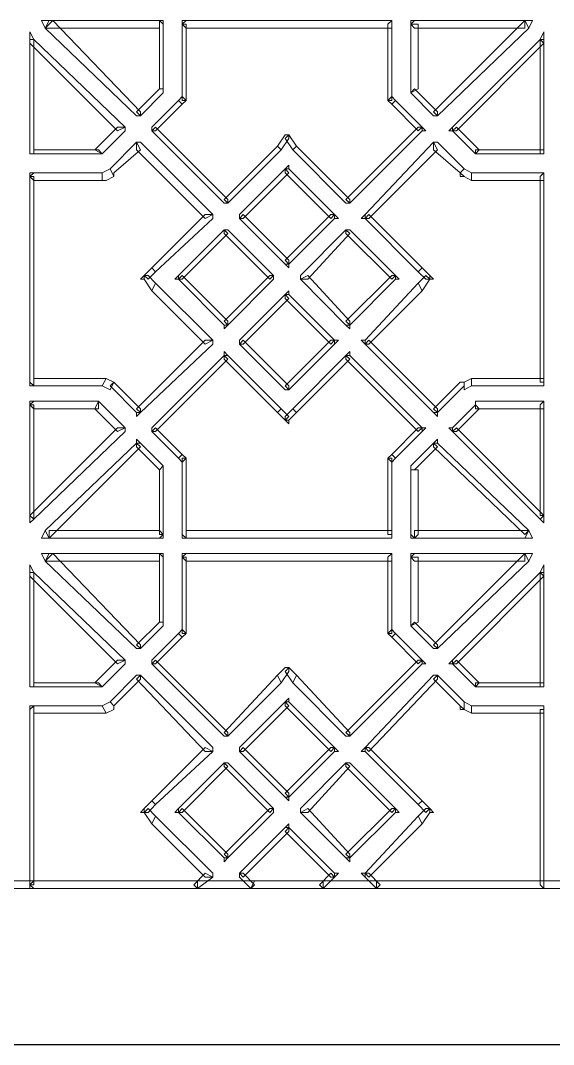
# Model space of a CAD drawing. Extents: x -66030 to 95157, y -13132 to 45879.
# Drawn here: x 77701 to 78248, y 39315 to 40366 of the extents above; entities that cross this region are included whole.
import ezdxf

# ---------------------------------------------------------------- set-up
doc = ezdxf.new("R2010")
doc.units = 0
doc.header["$LTSCALE"] = 100
doc.header["$MEASUREMENT"] = 0
doc.layers.get('0').update_dxf_attribs({"linetype": 'CONTINUOUS'})
doc.layers.add('3', color=11, linetype='CONTINUOUS')

msp = doc.modelspace()

# ---------------------------------------------------------------- linework, layer by layer
at = {"lineweight": 0}
for points in [[(77726.9, 40358.2), (77730.8, 40358.2), (77844, 40358.2), (77844, 40366), (77730.8, 40366), (77726.9, 40358.2), (77730.8, 40366), (77722.9, 40366), (77726.9, 40358.2)], [(77824.5, 40268.3), (77824.5, 40272.2), (77734.7, 40366), (77726.9, 40358.2), (77820.6, 40268.3), (77824.5, 40268.3), (77820.6, 40268.3), (77820.6, 40268.3), (77824.5, 40268.3)], [(77844, 40366), (77844, 40362.1), (77844, 40295.7), (77847.9, 40295.7), (77847.9, 40362.1), (77844, 40366), (77847.9, 40362.1), (77847.9, 40366), (77844, 40366)], [(77867.5, 40362.1), (77871.4, 40358.2), (78082.3, 40358.2), (78082.3, 40366), (77871.4, 40366), (77867.5, 40362.1), (77871.4, 40366), (77867.5, 40366), (77867.5, 40362.1)], [(77871.4, 40284), (77871.4, 40284), (77871.4, 40362.1), (77867.5, 40362.1), (77867.5, 40284), (77871.4, 40284), (77871.4, 40284), (77871.4, 40284), (77871.4, 40284)], [(78082.3, 40366), (78078.4, 40362.1), (78078.4, 40284), (78082.3, 40284), (78082.3, 40362.1), (78082.3, 40366), (78082.3, 40362.1), (78082.3, 40366), (78082.3, 40366)], [(78101.8, 40362.1), (78105.7, 40358.2), (78219, 40358.2), (78219, 40366), (78105.7, 40366), (78101.8, 40362.1), (78105.7, 40366), (78101.8, 40366), (78101.8, 40362.1)], [(78101.8, 40291.8), (78109.6, 40295.7), (78109.6, 40362.1), (78101.8, 40362.1), (78101.8, 40295.7), (78101.8, 40291.8), (78101.8, 40295.7), (78101.8, 40291.8), (78101.8, 40291.8)], [(78219, 40366), (78219, 40366), (78125.3, 40272.2), (78129.2, 40268.3), (78222.9, 40358.2), (78219, 40366), (78222.9, 40358.2), (78226.8, 40366), (78219, 40366)], [(77711.2, 40346.5), (77711.2, 40342.6), (77801.1, 40252.7), (77808.9, 40256.6), (77715.1, 40346.5), (77711.2, 40346.5), (77715.1, 40346.5), (77711.2, 40354.3), (77711.2, 40346.5)], [(78234.6, 40346.5), (78234.6, 40346.5), (78234.6, 40229.3), (78238.5, 40229.3), (78238.5, 40346.5), (78234.6, 40346.5), (78238.5, 40346.5), (78238.5, 40354.3), (78234.6, 40346.5)], [(77715.1, 40229.3), (77715.1, 40229.3), (77715.1, 40346.5), (77711.2, 40346.5), (77711.2, 40229.3), (77715.1, 40229.3), (77711.2, 40229.3), (77711.2, 40229.3), (77715.1, 40229.3)], [(78144.8, 40252.7), (78148.7, 40252.7), (78238.5, 40342.6), (78234.6, 40346.5), (78144.8, 40256.6), (78144.8, 40252.7), (78144.8, 40256.6), (78140.9, 40252.7), (78144.8, 40252.7)], [(77847.9, 40295.7), (77844, 40295.7), (77820.6, 40272.2), (77824.5, 40268.3), (77847.9, 40291.8), (77847.9, 40295.7), (77847.9, 40291.8), (77847.9, 40291.8), (77847.9, 40295.7)], [(78129.2, 40268.3), (78129.2, 40272.2), (78105.7, 40295.7), (78101.8, 40291.8), (78125.3, 40268.3), (78129.2, 40268.3), (78125.3, 40268.3), (78129.2, 40268.3), (78129.2, 40268.3)], [(77863.6, 40284), (77867.5, 40280.1), (77871.4, 40284), (77867.5, 40287.9), (77863.6, 40284), (77863.6, 40284), (77867.5, 40280.1), (77867.5, 40280.1), (77867.5, 40280.1)], [(78078.4, 40284), (78078.4, 40284), (78082.3, 40280.1), (78086.2, 40284), (78082.3, 40287.9), (78078.4, 40284), (78078.4, 40284), (78078.4, 40284), (78078.4, 40284)], [(77836.2, 40252.7), (77840.1, 40252.7), (77867.5, 40280.1), (77863.6, 40284), (77836.2, 40256.6), (77836.2, 40252.7), (77836.2, 40256.6), (77836.2, 40252.7), (77836.2, 40252.7)], [(78086.2, 40284), (78082.3, 40280.1), (78109.6, 40252.7), (78113.5, 40256.6), (78086.2, 40284), (78086.2, 40284), (78082.3, 40280.1), (78082.3, 40280.1), (78082.3, 40280.1)], [(77808.9, 40256.6), (77801.1, 40256.6), (77777.6, 40233.2), (77785.4, 40229.3), (77808.9, 40252.7), (77808.9, 40256.6), (77808.9, 40252.7), (77808.9, 40252.7), (77808.9, 40256.6)], [(77914.3, 40178.5), (77914.3, 40182.4), (77840.1, 40256.6), (77836.2, 40252.7), (77910.4, 40178.5), (77914.3, 40178.5), (77910.4, 40178.5), (77910.4, 40178.5), (77914.3, 40178.5)], [(78113.5, 40256.6), (78109.6, 40256.6), (78035.4, 40182.4), (78039.3, 40178.5), (78113.5, 40252.7), (78113.5, 40256.6), (78113.5, 40252.7), (78117.4, 40252.7), (78113.5, 40256.6)], [(78168.2, 40229.3), (78172.1, 40233.2), (78148.7, 40256.6), (78144.8, 40252.7), (78168.2, 40229.3), (78168.2, 40229.3), (78168.2, 40229.3), (78168.2, 40229.3), (78168.2, 40229.3)], [(77976.8, 40248.8), (77972.9, 40248.8), (77965.1, 40237.1), (77969, 40233.2), (77976.8, 40244.9), (77976.8, 40248.8), (77976.8, 40248.8), (77976.8, 40248.8), (77972.9, 40248.8)], [(77980.7, 40233.2), (77984.6, 40237.1), (77976.8, 40248.8), (77972.9, 40244.9), (77980.7, 40233.2), (77980.7, 40233.2), (77984.6, 40237.1), (77984.6, 40237.1), (77984.6, 40237.1)], [(77785.4, 40229.3), (77781.5, 40233.2), (77715.1, 40233.2), (77715.1, 40229.3), (77781.5, 40229.3), (77785.4, 40229.3), (77781.5, 40229.3), (77781.5, 40229.3), (77785.4, 40229.3)], [(77797.2, 40205.8), (77797.2, 40209.8), (77824.5, 40233.2), (77820.6, 40241), (77793.3, 40213.7), (77797.2, 40205.8), (77797.2, 40205.8), (77797.2, 40205.8), (77797.2, 40209.8)], [(77820.6, 40241), (77820.6, 40233.2), (77890.9, 40162.9), (77898.7, 40166.8), (77824.5, 40241), (77820.6, 40241), (77824.5, 40241), (77820.6, 40241), (77820.6, 40241)], [(77969, 40233.2), (77965.1, 40237.1), (77910.4, 40182.4), (77914.3, 40178.5), (77969, 40233.2), (77969, 40233.2), (77965.1, 40237.1), (77965.1, 40237.1), (77965.1, 40237.1)], [(78039.3, 40178.5), (78039.3, 40182.4), (77984.6, 40237.1), (77980.7, 40233.2), (78035.4, 40178.5), (78039.3, 40178.5), (78035.4, 40178.5), (78039.3, 40178.5), (78039.3, 40178.5)], [(78055, 40162.9), (78058.9, 40162.9), (78129.2, 40233.2), (78125.3, 40241), (78055, 40166.8), (78055, 40162.9), (78055, 40166.8), (78051, 40162.9), (78055, 40162.9)], [(78125.3, 40241), (78125.3, 40233.2), (78152.6, 40209.8), (78156.5, 40213.7), (78129.2, 40241), (78125.3, 40241), (78129.2, 40241), (78129.2, 40241), (78125.3, 40241)], [(78238.5, 40229.3), (78238.5, 40233.2), (78168.2, 40233.2), (78168.2, 40229.3), (78238.5, 40229.3), (78238.5, 40229.3), (78238.5, 40229.3), (78238.5, 40229.3), (78238.5, 40229.3)], [(77785.4, 40201.9), (77789.3, 40201.9), (77797.2, 40205.8), (77793.3, 40213.7), (77785.4, 40209.8), (77785.4, 40201.9), (77785.4, 40201.9), (77785.4, 40201.9), (77789.3, 40201.9)], [(77926.1, 40162.9), (77930, 40162.9), (77976.8, 40209.8), (77972.9, 40213.7), (77926.1, 40166.8), (77926.1, 40162.9), (77926.1, 40166.8), (77926.1, 40162.9), (77926.1, 40162.9)], [(77972.9, 40213.7), (77972.9, 40209.8), (78019.8, 40162.9), (78023.7, 40166.8), (77976.8, 40213.7), (77972.9, 40213.7), (77976.8, 40213.7), (77976.8, 40217.6), (77972.9, 40213.7)], [(78152.6, 40209.8), (78156.5, 40205.8), (78164.3, 40201.9), (78164.3, 40209.8), (78156.5, 40213.7), (78152.6, 40209.8), (78152.6, 40209.8), (78152.6, 40205.8), (78156.5, 40205.8)], [(77711.2, 40205.8), (77715.1, 40201.9), (77785.4, 40201.9), (77785.4, 40209.8), (77715.1, 40209.8), (77711.2, 40205.8), (77715.1, 40209.8), (77711.2, 40209.8), (77711.2, 40205.8)], [(77715.1, 39991), (77715.1, 39994.9), (77715.1, 40205.8), (77711.2, 40205.8), (77711.2, 39994.9), (77715.1, 39991), (77711.2, 39994.9), (77711.2, 39991), (77715.1, 39991)], [(78164.3, 40201.9), (78164.3, 40201.9), (78238.5, 40201.9), (78238.5, 40209.8), (78164.3, 40209.8), (78164.3, 40201.9), (78164.3, 40201.9), (78164.3, 40201.9), (78164.3, 40201.9)], [(78238.5, 40209.8), (78234.6, 40205.8), (78234.6, 39994.9), (78238.5, 39994.9), (78238.5, 40205.8), (78238.5, 40209.8), (78238.5, 40205.8), (78238.5, 40209.8), (78238.5, 40209.8)], [(77898.7, 40166.8), (77890.9, 40166.8), (77836.2, 40112.1), (77840.1, 40108.2), (77898.7, 40162.9), (77898.7, 40166.8), (77898.7, 40162.9), (77898.7, 40162.9), (77898.7, 40166.8)], [(77976.8, 40116), (77976.8, 40119.9), (77930, 40166.8), (77926.1, 40162.9), (77972.9, 40116), (77976.8, 40116), (77972.9, 40116), (77976.8, 40112.1), (77976.8, 40116)], [(78023.7, 40166.8), (78019.8, 40166.8), (77972.9, 40119.9), (77976.8, 40116), (78023.7, 40162.9), (78023.7, 40166.8), (78023.7, 40162.9), (78027.6, 40162.9), (78023.7, 40166.8)], [(78109.6, 40108.2), (78113.5, 40112.1), (78058.9, 40166.8), (78055, 40162.9), (78109.6, 40108.2), (78109.6, 40108.2), (78113.5, 40112.1), (78113.5, 40112.1), (78113.5, 40112.1)], [(77863.6, 40100.4), (77867.5, 40100.4), (77914.3, 40147.3), (77910.4, 40151.2), (77863.6, 40104.3), (77863.6, 40100.4), (77863.6, 40104.3), (77859.7, 40100.4), (77863.6, 40100.4)], [(77910.4, 40151.2), (77910.4, 40147.3), (77957.3, 40100.4), (77961.2, 40104.3), (77914.3, 40151.2), (77910.4, 40151.2), (77914.3, 40151.2), (77910.4, 40151.2), (77910.4, 40151.2)], [(77988.6, 40100.4), (77996.4, 40100.4), (78039.3, 40147.3), (78035.4, 40151.2), (77988.6, 40104.3), (77988.6, 40100.4), (77988.6, 40104.3), (77988.6, 40100.4), (77988.6, 40100.4)], [(78035.4, 40151.2), (78035.4, 40147.3), (78082.3, 40100.4), (78086.2, 40104.3), (78039.3, 40151.2), (78035.4, 40151.2), (78039.3, 40151.2), (78039.3, 40151.2), (78035.4, 40151.2)], [(77840.1, 40108.2), (77836.2, 40112.1), (77828.4, 40104.3), (77832.3, 40100.4), (77840.1, 40108.2), (77840.1, 40108.2), (77836.2, 40112.1), (77836.2, 40112.1), (77836.2, 40112.1)], [(78121.4, 40100.4), (78121.4, 40104.3), (78113.5, 40112.1), (78109.6, 40108.2), (78117.4, 40100.4), (78121.4, 40100.4), (78121.4, 40100.4), (78125.3, 40100.4), (78121.4, 40104.3)], [(77828.4, 40104.3), (77828.4, 40100.4), (77836.2, 40088.7), (77840.1, 40096.5), (77832.3, 40104.3), (77828.4, 40104.3), (77828.4, 40104.3), (77824.5, 40100.4), (77828.4, 40100.4)], [(77840.1, 40096.5), (77836.2, 40088.7), (77890.9, 40034), (77898.7, 40037.9), (77840.1, 40096.5), (77840.1, 40096.5), (77836.2, 40088.7), (77836.2, 40088.7), (77836.2, 40088.7)], [(77914.3, 40053.5), (77914.3, 40057.4), (77867.5, 40104.3), (77863.6, 40100.4), (77910.4, 40053.5), (77914.3, 40053.5), (77910.4, 40053.5), (77910.4, 40049.6), (77914.3, 40053.5)], [(77961.2, 40104.3), (77957.3, 40104.3), (77910.4, 40057.4), (77914.3, 40053.5), (77961.2, 40100.4), (77961.2, 40104.3), (77961.2, 40100.4), (77961.2, 40100.4), (77961.2, 40104.3)], [(78039.3, 40053.5), (78039.3, 40057.4), (77996.4, 40104.3), (77988.6, 40100.4), (78035.4, 40053.5), (78039.3, 40053.5), (78035.4, 40053.5), (78039.3, 40049.6), (78039.3, 40053.5)], [(78086.2, 40104.3), (78082.3, 40104.3), (78035.4, 40057.4), (78039.3, 40053.5), (78086.2, 40100.4), (78086.2, 40104.3), (78086.2, 40100.4), (78090.1, 40100.4), (78086.2, 40104.3)], [(78055, 40034), (78058.9, 40034), (78113.5, 40088.7), (78109.6, 40096.5), (78055, 40037.9), (78055, 40034), (78055, 40037.9), (78051, 40037.9), (78055, 40034)], [(78109.6, 40096.5), (78113.5, 40088.7), (78121.4, 40100.4), (78117.4, 40104.3), (78109.6, 40096.5), (78109.6, 40096.5), (78113.5, 40088.7), (78113.5, 40088.7), (78113.5, 40088.7)], [(77926.1, 40034), (77930, 40034), (77976.8, 40080.9), (77972.9, 40084.8), (77926.1, 40037.9), (77926.1, 40034), (77926.1, 40037.9), (77926.1, 40037.9), (77926.1, 40034)], [(77972.9, 40084.8), (77972.9, 40080.9), (78019.8, 40034), (78023.7, 40037.9), (77976.8, 40084.8), (77972.9, 40084.8), (77976.8, 40084.8), (77976.8, 40088.7), (77972.9, 40084.8)], [(77898.7, 40037.9), (77890.9, 40037.9), (77820.6, 39967.6), (77824.5, 39963.7), (77898.7, 40034), (77898.7, 40037.9), (77898.7, 40034), (77898.7, 40037.9), (77898.7, 40037.9)], [(77976.8, 39987.1), (77976.8, 39991), (77930, 40037.9), (77926.1, 40034), (77972.9, 39987.1), (77976.8, 39987.1), (77972.9, 39987.1), (77976.8, 39987.1), (77976.8, 39987.1)], [(78023.7, 40037.9), (78019.8, 40037.9), (77972.9, 39991), (77976.8, 39987.1), (78023.7, 40034), (78023.7, 40037.9), (78023.7, 40034), (78027.6, 40037.9), (78023.7, 40037.9)], [(78129.2, 39963.7), (78129.2, 39967.6), (78058.9, 40037.9), (78055, 40034), (78125.3, 39963.7), (78129.2, 39963.7), (78125.3, 39963.7), (78129.2, 39959.8), (78129.2, 39963.7)], [(77836.2, 39944.1), (77840.1, 39944.1), (77914.3, 40018.4), (77910.4, 40022.3), (77836.2, 39948.1), (77836.2, 39944.1), (77836.2, 39948.1), (77836.2, 39948.1), (77836.2, 39944.1)], [(77910.4, 40022.3), (77910.4, 40018.4), (77965.1, 39963.7), (77969, 39967.6), (77914.3, 40022.3), (77910.4, 40022.3), (77914.3, 40022.3), (77910.4, 40026.2), (77910.4, 40022.3)], [(77980.7, 39967.6), (77984.6, 39963.7), (78039.3, 40018.4), (78035.4, 40022.3), (77980.7, 39967.6), (77980.7, 39967.6), (77984.6, 39963.7), (77984.6, 39963.7), (77984.6, 39963.7)], [(78035.4, 40022.3), (78035.4, 40018.4), (78109.6, 39944.1), (78113.5, 39948.1), (78039.3, 40022.3), (78035.4, 40022.3), (78039.3, 40022.3), (78039.3, 40026.2), (78035.4, 40022.3)], [(77789.3, 39998.8), (77785.4, 39998.8), (77715.1, 39998.8), (77715.1, 39991), (77785.4, 39991), (77789.3, 39998.8), (77789.3, 39998.8), (77785.4, 39998.8), (77785.4, 39998.8)], [(77797.2, 39994.9), (77797.2, 39994.9), (77789.3, 39998.8), (77785.4, 39991), (77793.3, 39987.1), (77797.2, 39994.9), (77797.2, 39994.9), (77797.2, 39994.9), (77797.2, 39994.9)], [(77824.5, 39963.7), (77824.5, 39967.6), (77797.2, 39994.9), (77793.3, 39991), (77820.6, 39963.7), (77824.5, 39963.7), (77820.6, 39963.7), (77820.6, 39959.8), (77824.5, 39963.7)], [(78156.5, 39994.9), (78152.6, 39994.9), (78125.3, 39967.6), (78129.2, 39963.7), (78156.5, 39991), (78156.5, 39994.9), (78156.5, 39994.9), (78152.6, 39994.9), (78152.6, 39994.9)], [(78164.3, 39998.8), (78164.3, 39998.8), (78156.5, 39994.9), (78156.5, 39987.1), (78164.3, 39991), (78164.3, 39998.8), (78164.3, 39998.8), (78164.3, 39998.8), (78164.3, 39998.8)], [(78238.5, 39994.9), (78238.5, 39998.8), (78164.3, 39998.8), (78164.3, 39991), (78238.5, 39991), (78238.5, 39994.9), (78238.5, 39991), (78238.5, 39991), (78238.5, 39994.9)], [(77711.2, 39971.5), (77715.1, 39967.6), (77781.5, 39967.6), (77781.5, 39975.4), (77715.1, 39975.4), (77711.2, 39971.5), (77715.1, 39975.4), (77711.2, 39975.4), (77711.2, 39971.5)], [(77715.1, 39854.3), (77715.1, 39858.2), (77715.1, 39971.5), (77711.2, 39971.5), (77711.2, 39858.2), (77715.1, 39854.3), (77711.2, 39858.2), (77711.2, 39850.4), (77715.1, 39854.3)], [(77781.5, 39975.4), (77777.6, 39967.6), (77801.1, 39944.1), (77808.9, 39948.1), (77785.4, 39971.5), (77781.5, 39975.4), (77785.4, 39971.5), (77781.5, 39975.4), (77781.5, 39975.4)], [(78144.8, 39944.1), (78148.7, 39944.1), (78172.1, 39967.6), (78168.2, 39971.5), (78144.8, 39948.1), (78144.8, 39944.1), (78144.8, 39948.1), (78140.9, 39948.1), (78144.8, 39944.1)], [(78168.2, 39971.5), (78168.2, 39967.6), (78238.5, 39967.6), (78238.5, 39975.4), (78168.2, 39975.4), (78168.2, 39971.5), (78168.2, 39975.4), (78168.2, 39975.4), (78168.2, 39971.5)], [(78238.5, 39975.4), (78234.6, 39971.5), (78234.6, 39858.2), (78238.5, 39858.2), (78238.5, 39971.5), (78238.5, 39975.4), (78238.5, 39971.5), (78238.5, 39975.4), (78238.5, 39975.4)], [(77969, 39967.6), (77965.1, 39963.7), (77972.9, 39955.9), (77976.8, 39959.8), (77969, 39967.6), (77969, 39967.6), (77965.1, 39963.7), (77965.1, 39963.7), (77965.1, 39963.7)], [(77972.9, 39955.9), (77976.8, 39955.9), (77984.6, 39963.7), (77980.7, 39967.6), (77972.9, 39959.8), (77972.9, 39955.9), (77972.9, 39955.9), (77976.8, 39952), (77976.8, 39955.9)], [(77808.9, 39948.1), (77801.1, 39948.1), (77711.2, 39858.2), (77715.1, 39854.3), (77808.9, 39944.1), (77808.9, 39948.1), (77808.9, 39944.1), (77808.9, 39948.1), (77808.9, 39948.1)], [(77863.6, 39916.8), (77867.5, 39920.7), (77840.1, 39948.1), (77836.2, 39944.1), (77863.6, 39916.8), (77863.6, 39916.8), (77867.5, 39920.7), (77867.5, 39920.7), (77867.5, 39920.7)], [(78113.5, 39948.1), (78109.6, 39948.1), (78082.3, 39920.7), (78086.2, 39916.8), (78113.5, 39944.1), (78113.5, 39948.1), (78113.5, 39944.1), (78117.4, 39948.1), (78113.5, 39948.1)], [(78238.5, 39858.2), (78238.5, 39858.2), (78148.7, 39948.1), (78144.8, 39944.1), (78234.6, 39854.3), (78238.5, 39858.2), (78234.6, 39854.3), (78238.5, 39850.4), (78238.5, 39858.2)], [(77730.8, 39834.8), (77734.7, 39838.7), (77824.5, 39928.5), (77820.6, 39932.4), (77726.9, 39842.6), (77730.8, 39834.8), (77726.9, 39842.6), (77722.9, 39834.8), (77730.8, 39834.8)], [(77820.6, 39932.4), (77820.6, 39928.5), (77844, 39905.1), (77847.9, 39909), (77824.5, 39932.4), (77820.6, 39932.4), (77824.5, 39932.4), (77820.6, 39936.3), (77820.6, 39932.4)], [(78101.8, 39905.1), (78105.7, 39905.1), (78129.2, 39928.5), (78125.3, 39932.4), (78101.8, 39909), (78101.8, 39905.1), (78101.8, 39909), (78101.8, 39909), (78101.8, 39905.1)], [(78125.3, 39932.4), (78125.3, 39928.5), (78219, 39838.7), (78222.9, 39842.6), (78129.2, 39932.4), (78125.3, 39932.4), (78129.2, 39932.4), (78129.2, 39936.3), (78125.3, 39932.4)], [(77871.4, 39916.8), (77871.4, 39916.8), (77867.5, 39920.7), (77863.6, 39916.8), (77867.5, 39912.9), (77871.4, 39916.8), (77871.4, 39916.8), (77871.4, 39916.8), (77871.4, 39916.8)], [(77871.4, 39834.8), (77871.4, 39838.7), (77871.4, 39916.8), (77867.5, 39916.8), (77867.5, 39838.7), (77871.4, 39834.8), (77867.5, 39838.7), (77867.5, 39834.8), (77871.4, 39834.8)], [(78086.2, 39916.8), (78082.3, 39920.7), (78078.4, 39916.8), (78082.3, 39912.9), (78086.2, 39916.8), (78086.2, 39916.8), (78082.3, 39920.7), (78082.3, 39920.7), (78082.3, 39920.7)], [(78078.4, 39916.8), (78078.4, 39916.8), (78078.4, 39838.7), (78082.3, 39838.7), (78082.3, 39916.8), (78078.4, 39916.8), (78078.4, 39916.8), (78078.4, 39916.8), (78078.4, 39916.8)], [(77847.9, 39909), (77844, 39905.1), (77844, 39838.7), (77847.9, 39838.7), (77847.9, 39905.1), (77847.9, 39909), (77847.9, 39905.1), (77847.9, 39909), (77847.9, 39909)], [(78105.7, 39834.8), (78109.6, 39838.7), (78109.6, 39905.1), (78101.8, 39905.1), (78101.8, 39838.7), (78105.7, 39834.8), (78101.8, 39838.7), (78101.8, 39834.8), (78105.7, 39834.8)], [(77847.9, 39838.7), (77844, 39842.6), (77730.8, 39842.6), (77730.8, 39834.8), (77844, 39834.8), (77847.9, 39838.7), (77844, 39834.8), (77847.9, 39834.8), (77847.9, 39838.7)], [(78082.3, 39838.7), (78082.3, 39842.6), (77871.4, 39842.6), (77871.4, 39834.8), (78082.3, 39834.8), (78082.3, 39838.7), (78082.3, 39834.8), (78082.3, 39834.8), (78082.3, 39838.7)], [(78222.9, 39842.6), (78219, 39842.6), (78105.7, 39842.6), (78105.7, 39834.8), (78219, 39834.8), (78222.9, 39842.6), (78219, 39834.8), (78226.8, 39834.8), (78222.9, 39842.6)], [(77726.9, 39811.3), (77730.8, 39811.3), (77844, 39811.3), (77844, 39819.2), (77730.8, 39819.2), (77726.9, 39811.3), (77730.8, 39819.2), (77722.9, 39819.2), (77726.9, 39811.3)], [(77824.5, 39721.5), (77824.5, 39725.4), (77734.7, 39819.2), (77726.9, 39811.3), (77820.6, 39721.5), (77824.5, 39721.5), (77820.6, 39721.5), (77820.6, 39721.5), (77824.5, 39721.5)], [(77844, 39819.2), (77844, 39815.2), (77844, 39748.8), (77847.9, 39748.8), (77847.9, 39815.2), (77844, 39819.2), (77847.9, 39815.2), (77847.9, 39819.2), (77844, 39819.2)], [(77867.5, 39815.2), (77871.4, 39811.3), (78082.3, 39811.3), (78082.3, 39819.2), (77871.4, 39819.2), (77867.5, 39815.2), (77871.4, 39819.2), (77867.5, 39819.2), (77867.5, 39815.2)], [(77871.4, 39737.1), (77871.4, 39737.1), (77871.4, 39815.2), (77867.5, 39815.2), (77867.5, 39737.1), (77871.4, 39737.1), (77871.4, 39737.1), (77871.4, 39737.1), (77871.4, 39737.1)], [(78082.3, 39819.2), (78078.4, 39815.2), (78078.4, 39737.1), (78082.3, 39737.1), (78082.3, 39815.2), (78082.3, 39819.2), (78082.3, 39815.2), (78082.3, 39819.2), (78082.3, 39819.2)], [(78101.8, 39815.2), (78105.7, 39811.3), (78219, 39811.3), (78219, 39819.2), (78105.7, 39819.2), (78101.8, 39815.2), (78105.7, 39819.2), (78101.8, 39819.2), (78101.8, 39815.2)], [(78101.8, 39744.9), (78109.6, 39748.8), (78109.6, 39815.2), (78101.8, 39815.2), (78101.8, 39748.8), (78101.8, 39744.9), (78101.8, 39748.8), (78101.8, 39748.8), (78101.8, 39744.9)], [(78219, 39819.2), (78219, 39819.2), (78125.3, 39725.4), (78129.2, 39721.5), (78222.9, 39811.3), (78219, 39819.2), (78222.9, 39811.3), (78226.8, 39819.2), (78219, 39819.2)], [(77711.2, 39799.6), (77711.2, 39795.7), (77801.1, 39705.9), (77808.9, 39709.8), (77715.1, 39799.6), (77711.2, 39799.6), (77715.1, 39799.6), (77711.2, 39807.4), (77711.2, 39799.6)], [(78234.6, 39799.6), (78234.6, 39799.6), (78234.6, 39682.4), (78238.5, 39682.4), (78238.5, 39799.6), (78234.6, 39799.6), (78238.5, 39799.6), (78238.5, 39807.4), (78234.6, 39799.6)], [(77715.1, 39682.4), (77715.1, 39682.4), (77715.1, 39799.6), (77711.2, 39799.6), (77711.2, 39682.4), (77715.1, 39682.4), (77711.2, 39682.4), (77711.2, 39682.4), (77715.1, 39682.4)], [(78144.8, 39705.9), (78148.7, 39705.9), (78238.5, 39795.7), (78234.6, 39799.6), (78144.8, 39709.8), (78144.8, 39705.9), (78144.8, 39709.8), (78140.9, 39705.9), (78144.8, 39705.9)], [(77847.9, 39748.8), (77844, 39748.8), (77820.6, 39725.4), (77824.5, 39721.5), (77847.9, 39744.9), (77847.9, 39748.8), (77847.9, 39744.9), (77847.9, 39748.8), (77847.9, 39748.8)], [(78129.2, 39721.5), (78129.2, 39725.4), (78105.7, 39748.8), (78101.8, 39744.9), (78125.3, 39721.5), (78129.2, 39721.5), (78125.3, 39721.5), (78129.2, 39721.5), (78129.2, 39721.5)], [(77863.6, 39737.1), (77867.5, 39733.2), (77871.4, 39737.1), (77867.5, 39741), (77863.6, 39737.1), (77863.6, 39737.1), (77867.5, 39733.2), (77867.5, 39733.2), (77867.5, 39733.2)], [(78078.4, 39737.1), (78078.4, 39737.1), (78082.3, 39733.2), (78086.2, 39737.1), (78082.3, 39741), (78078.4, 39737.1), (78078.4, 39737.1), (78078.4, 39737.1), (78078.4, 39737.1)], [(77836.2, 39705.9), (77840.1, 39705.9), (77867.5, 39733.2), (77863.6, 39737.1), (77836.2, 39709.8), (77836.2, 39705.9), (77836.2, 39709.8), (77836.2, 39705.9), (77836.2, 39705.9)], [(78086.2, 39737.1), (78082.3, 39733.2), (78109.6, 39705.9), (78113.5, 39709.8), (78086.2, 39737.1), (78086.2, 39737.1), (78082.3, 39733.2), (78082.3, 39733.2), (78082.3, 39733.2)], [(77808.9, 39709.8), (77801.1, 39709.8), (77777.6, 39686.4), (77785.4, 39682.4), (77808.9, 39705.9), (77808.9, 39709.8), (77808.9, 39705.9), (77808.9, 39705.9), (77808.9, 39709.8)], [(77914.3, 39631.7), (77914.3, 39635.6), (77840.1, 39709.8), (77836.2, 39705.9), (77910.4, 39631.7), (77914.3, 39631.7), (77910.4, 39631.7), (77910.4, 39631.7), (77914.3, 39631.7)], [(78113.5, 39709.8), (78109.6, 39709.8), (78035.4, 39635.6), (78039.3, 39631.7), (78113.5, 39705.9), (78113.5, 39709.8), (78113.5, 39705.9), (78117.4, 39705.9), (78113.5, 39709.8)], [(78168.2, 39682.4), (78172.1, 39686.4), (78148.7, 39709.8), (78144.8, 39705.9), (78168.2, 39682.4), (78168.2, 39682.4), (78168.2, 39682.4), (78168.2, 39682.4), (78168.2, 39682.4)], [(77976.8, 39702), (77972.9, 39702), (77965.1, 39694.2), (77969, 39686.4), (77976.8, 39698.1), (77976.8, 39702), (77976.8, 39702), (77976.8, 39702), (77972.9, 39702)], [(77980.7, 39686.4), (77984.6, 39694.2), (77976.8, 39702), (77972.9, 39698.1), (77980.7, 39686.4), (77980.7, 39686.4), (77984.6, 39694.2), (77984.6, 39694.2), (77984.6, 39694.2)], [(77785.4, 39682.4), (77781.5, 39686.4), (77715.1, 39686.4), (77715.1, 39682.4), (77781.5, 39682.4), (77785.4, 39682.4), (77781.5, 39682.4), (77781.5, 39682.4), (77785.4, 39682.4)], [(77824.5, 39694.2), (77820.6, 39694.2), (77793.3, 39666.8), (77797.2, 39662.9), (77824.5, 39690.3), (77824.5, 39694.2), (77824.5, 39694.2), (77820.6, 39694.2), (77820.6, 39694.2)], [(77898.7, 39616), (77898.7, 39620), (77824.5, 39694.2), (77820.6, 39690.3), (77890.9, 39616), (77898.7, 39616), (77898.7, 39616), (77898.7, 39616), (77898.7, 39620)], [(77969, 39686.4), (77965.1, 39694.2), (77910.4, 39635.6), (77914.3, 39631.7), (77969, 39686.4), (77969, 39686.4), (77965.1, 39694.2), (77965.1, 39694.2), (77965.1, 39694.2)], [(78039.3, 39631.7), (78039.3, 39635.6), (77984.6, 39694.2), (77980.7, 39686.4), (78035.4, 39631.7), (78039.3, 39631.7), (78035.4, 39631.7), (78039.3, 39631.7), (78039.3, 39631.7)], [(78129.2, 39694.2), (78125.3, 39694.2), (78055, 39620), (78058.9, 39616), (78129.2, 39690.3), (78129.2, 39694.2), (78129.2, 39694.2), (78129.2, 39694.2), (78125.3, 39694.2)], [(78156.5, 39659), (78156.5, 39666.8), (78129.2, 39694.2), (78125.3, 39690.3), (78152.6, 39662.9), (78156.5, 39659), (78152.6, 39662.9), (78152.6, 39659), (78156.5, 39659)], [(78238.5, 39682.4), (78238.5, 39686.4), (78168.2, 39686.4), (78168.2, 39682.4), (78238.5, 39682.4), (78238.5, 39682.4), (78238.5, 39682.4), (78238.5, 39682.4), (78238.5, 39682.4)], [(77797.2, 39662.9), (77793.3, 39666.8), (77785.4, 39662.9), (77789.3, 39655.1), (77797.2, 39659), (77797.2, 39662.9), (77797.2, 39659), (77797.2, 39659), (77797.2, 39662.9)], [(77926.1, 39616), (77930, 39616), (77976.8, 39662.9), (77972.9, 39666.8), (77926.1, 39620), (77926.1, 39616), (77926.1, 39620), (77926.1, 39616), (77926.1, 39616)], [(77972.9, 39666.8), (77972.9, 39662.9), (78019.8, 39616), (78023.7, 39620), (77976.8, 39666.8), (77972.9, 39666.8), (77976.8, 39666.8), (77976.8, 39670.7), (77972.9, 39666.8)], [(78164.3, 39655.1), (78164.3, 39662.9), (78156.5, 39666.8), (78156.5, 39659), (78164.3, 39655.1), (78164.3, 39655.1), (78164.3, 39655.1), (78164.3, 39655.1), (78164.3, 39655.1)], [(77715.1, 39662.9), (77711.2, 39659), (77711.2, 39479.3), (77715.1, 39479.3), (77715.1, 39659), (77715.1, 39662.9), (77715.1, 39662.9), (77711.2, 39662.9), (77711.2, 39659)], [(77789.3, 39655.1), (77785.4, 39662.9), (77715.1, 39662.9), (77715.1, 39655.1), (77785.4, 39655.1), (77789.3, 39655.1), (77785.4, 39655.1), (77785.4, 39655.1), (77789.3, 39655.1)], [(78238.5, 39659), (78238.5, 39662.9), (78164.3, 39662.9), (78164.3, 39655.1), (78238.5, 39655.1), (78238.5, 39659), (78238.5, 39659), (78238.5, 39662.9), (78238.5, 39662.9)], [(78238.5, 39475.4), (78238.5, 39479.3), (78238.5, 39659), (78234.6, 39659), (78234.6, 39479.3), (78238.5, 39475.4), (78238.5, 39475.4), (78238.5, 39475.4), (78238.5, 39479.3)], [(77836.2, 39565.3), (77840.1, 39561.4), (77898.7, 39616), (77890.9, 39620), (77836.2, 39565.3), (77836.2, 39565.3), (77840.1, 39561.4), (77840.1, 39561.4), (77840.1, 39561.4)], [(77976.8, 39569.2), (77976.8, 39573.1), (77930, 39620), (77926.1, 39616), (77972.9, 39569.2), (77976.8, 39569.2), (77972.9, 39569.2), (77976.8, 39565.3), (77976.8, 39569.2)], [(78023.7, 39620), (78019.8, 39620), (77972.9, 39573.1), (77976.8, 39569.2), (78023.7, 39616), (78023.7, 39620), (78023.7, 39616), (78027.6, 39616), (78023.7, 39620)], [(78055, 39620), (78055, 39616), (78109.6, 39561.4), (78113.5, 39565.3), (78058.9, 39620), (78055, 39620), (78055, 39620), (78051, 39616), (78055, 39616)], [(77863.6, 39553.5), (77867.5, 39553.5), (77914.3, 39600.4), (77910.4, 39604.3), (77863.6, 39557.5), (77863.6, 39553.5), (77863.6, 39557.5), (77859.7, 39553.5), (77863.6, 39553.5)], [(77910.4, 39604.3), (77910.4, 39600.4), (77957.3, 39553.5), (77961.2, 39557.5), (77914.3, 39604.3), (77910.4, 39604.3), (77914.3, 39604.3), (77910.4, 39604.3), (77910.4, 39604.3)], [(77988.6, 39553.5), (77996.4, 39553.5), (78039.3, 39600.4), (78035.4, 39604.3), (77988.6, 39557.5), (77988.6, 39553.5), (77988.6, 39557.5), (77988.6, 39553.5), (77988.6, 39553.5)], [(78035.4, 39604.3), (78035.4, 39600.4), (78082.3, 39553.5), (78086.2, 39557.5), (78039.3, 39604.3), (78035.4, 39604.3), (78039.3, 39604.3), (78039.3, 39604.3), (78035.4, 39604.3)], [(77828.4, 39553.5), (77832.3, 39553.5), (77840.1, 39561.4), (77836.2, 39565.3), (77828.4, 39557.5), (77828.4, 39553.5), (77828.4, 39557.5), (77824.5, 39553.5), (77828.4, 39553.5)], [(78113.5, 39565.3), (78109.6, 39561.4), (78117.4, 39553.5), (78121.4, 39557.5), (78113.5, 39565.3), (78113.5, 39565.3), (78109.6, 39561.4), (78109.6, 39561.4), (78109.6, 39561.4)], [(77836.2, 39541.8), (77840.1, 39549.6), (77832.3, 39557.5), (77828.4, 39553.5), (77836.2, 39541.8), (77836.2, 39541.8), (77840.1, 39549.6), (77840.1, 39549.6), (77840.1, 39549.6)], [(77898.7, 39487.1), (77898.7, 39491.1), (77840.1, 39549.6), (77836.2, 39541.8), (77890.9, 39487.1), (77898.7, 39487.1), (77898.7, 39487.1), (77898.7, 39491.1), (77898.7, 39491.1)], [(77914.3, 39506.7), (77914.3, 39510.6), (77867.5, 39557.5), (77863.6, 39553.5), (77910.4, 39506.7), (77914.3, 39506.7), (77910.4, 39506.7), (77910.4, 39502.8), (77914.3, 39506.7)], [(77961.2, 39557.5), (77957.3, 39557.5), (77910.4, 39510.6), (77914.3, 39506.7), (77961.2, 39553.5), (77961.2, 39557.5), (77961.2, 39553.5), (77961.2, 39553.5), (77961.2, 39557.5)], [(78039.3, 39506.7), (78039.3, 39510.6), (77996.4, 39557.5), (77988.6, 39553.5), (78035.4, 39506.7), (78039.3, 39506.7), (78035.4, 39506.7), (78039.3, 39502.8), (78039.3, 39506.7)], [(78086.2, 39557.5), (78082.3, 39557.5), (78035.4, 39510.6), (78039.3, 39506.7), (78086.2, 39553.5), (78086.2, 39557.5), (78086.2, 39553.5), (78090.1, 39553.5), (78086.2, 39557.5)], [(78113.5, 39541.8), (78109.6, 39549.6), (78055, 39491.1), (78058.9, 39487.1), (78113.5, 39541.8), (78113.5, 39541.8), (78109.6, 39549.6), (78109.6, 39549.6), (78109.6, 39549.6)], [(78121.4, 39557.5), (78117.4, 39557.5), (78109.6, 39549.6), (78113.5, 39541.8), (78121.4, 39553.5), (78121.4, 39557.5), (78121.4, 39553.5), (78125.3, 39553.5), (78121.4, 39557.5)], [(77976.8, 39537.9), (77972.9, 39537.9), (77926.1, 39491.1), (77930, 39487.1), (77976.8, 39534), (77976.8, 39537.9), (77976.8, 39537.9), (77976.8, 39541.8), (77972.9, 39537.9)], [(78023.7, 39487.1), (78023.7, 39491.1), (77976.8, 39537.9), (77972.9, 39534), (78019.8, 39487.1), (78023.7, 39487.1), (78023.7, 39487.1), (78027.6, 39491.1), (78023.7, 39491.1)], [(77883.1, 39475.4), (77883.1, 39475.4), (77898.7, 39487.1), (77890.9, 39491.1), (77879.2, 39479.3), (77883.1, 39475.4), (77883.1, 39475.4), (77883.1, 39475.4), (77883.1, 39475.4)], [(77926.1, 39491.1), (77926.1, 39487.1), (77937.8, 39475.4), (77941.7, 39479.3), (77930, 39491.1), (77926.1, 39491.1), (77926.1, 39491.1), (77926.1, 39491.1), (77926.1, 39487.1)], [(78012, 39475.4), (78012, 39475.4), (78023.7, 39487.1), (78019.8, 39491.1), (78008.1, 39479.3), (78012, 39475.4), (78012, 39475.4), (78012, 39475.4), (78012, 39475.4)], [(78055, 39491.1), (78055, 39487.1), (78066.7, 39475.4), (78070.6, 39479.3), (78058.9, 39491.1), (78055, 39491.1), (78055, 39491.1), (78051, 39491.1), (78055, 39487.1)], [(77016, 39479.3), (77016, 39475.4), (81121.1, 39475.4), (81121.1, 39483.2), (77016, 39483.2), (77016, 39479.3), (77016, 39479.3), (77016, 39475.4), (77016, 39475.4)], [(77711.2, 39479.3), (77715.1, 39475.4), (77883.1, 39475.4), (77883.1, 39483.2), (77715.1, 39483.2), (77711.2, 39479.3), (77711.2, 39479.3), (77711.2, 39475.4), (77715.1, 39475.4)], [(77937.8, 39475.4), (77941.7, 39475.4), (78012, 39475.4), (78012, 39483.2), (77941.7, 39483.2), (77937.8, 39475.4), (77937.8, 39475.4), (77937.8, 39475.4), (77941.7, 39475.4)], [(78066.7, 39475.4), (78066.7, 39475.4), (78238.5, 39475.4), (78238.5, 39483.2), (78066.7, 39483.2), (78066.7, 39475.4), (78066.7, 39475.4), (78066.7, 39475.4), (78066.7, 39475.4)]]:
    msp.add_lwpolyline(points, close=True, dxfattribs=at)
at = {"layer": '3', "color": 2}
msp.add_line((-66009.4, 39315.3), (95156.9, 39315.3), dxfattribs=at)

doc.saveas('drawing.dxf')
